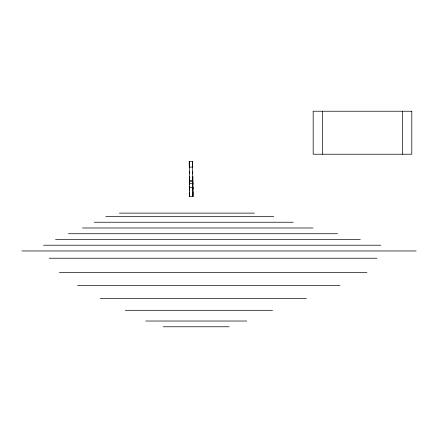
<?xml version="1.0" encoding="UTF-8"?>
<svg xmlns="http://www.w3.org/2000/svg" width="438" height="438" viewBox="0 0 438 438"><rect width="100%" height="100%" fill="white"/><g stroke="black" fill="none" stroke-linecap="round" stroke-linejoin="round"><path stroke-width="0.66" d="M192.808 182.964L192.808 183.106M189.49 184.179L189.501 182.958M192.561 161.354L192.605 167.081L189.293 167.124L189.254 161.398L192.561 161.354L192.857 188.499M192.791 183.703L189.479 183.549L189.501 184.858M192.802 181.337L192.78 180.982L192.786 181.414L189.462 181.578M189.528 187.623L192.835 187.573L192.934 196.558L189.627 196.602L189.523 187.404M119.371 213.12L254.39 213.12M105.739 216.492L273.777 216.492M94.186 222.236L293.241 222.236M82.519 227.984L313 227.984M68.503 233.728L337.539 233.728M55.555 239.471L360.299 239.471M43.565 245.214L380.879 245.214M21.9 250.958L416.1 250.958M49.22 258.234L376.954 258.234M59.349 272.398L366.951 272.398M77.499 285.417L340.003 285.417M100.225 298.437L306.386 298.437M125.263 310.307L272.551 310.307M145.684 321.027L246.736 321.027M163.21 326.77L229.205 326.77M189.254 161.398L189.55 188.121M192.769 181.425L192.78 182.279M192.873 187.294L192.868 186.763M189.566 187.338L189.561 186.807M189.451 179.115L189.528 183.883M192.868 187.792L192.873 188.871M192.977 196.262L192.928 193.174M189.484 183.621L189.528 184.015M189.665 196.306L189.621 193.218M192.769 178.452L192.742 178.939L192.747 176.881M192.829 183.298L192.808 184.814M192.851 188.039L192.89 189.621M189.364 172.293L189.38 171.778L189.369 173.382M189.473 181.184L189.506 182.504M189.539 188.006L189.555 188.816M192.687 173.552L192.693 171.734L192.676 172.939M192.846 186.643L192.939 193.005M192.715 176.311L192.857 185.52M192.824 186.61L192.829 187.125M192.89 191.937L192.934 196.558M189.386 172.035L189.402 173.267M189.473 179.46L189.479 181.261M189.555 188.345L189.561 187.787L189.566 188.915M189.369 172.605L189.38 173.596M189.408 176.355L189.435 178.983L189.43 178.135M189.517 186.654L189.599 190.169M189.583 191.981L189.627 196.602M192.709 173.224L192.72 173.957M192.742 176.372L192.769 178.255M189.43 178.863L189.446 180.374L192.753 180.33L192.747 179.514M189.451 180.16L189.479 183.029M192.693 172.134L192.698 172.616M192.802 183.051L192.835 183.965M192.791 183.823L192.791 183.506M189.539 188.05L189.544 188.543M402.407 111.23L402.407 154.22M322.45 111.23L322.45 154.22M411.797 111.23L313.17 111.23L313.17 154.22L411.797 154.22L411.797 111.23"/></g></svg>
